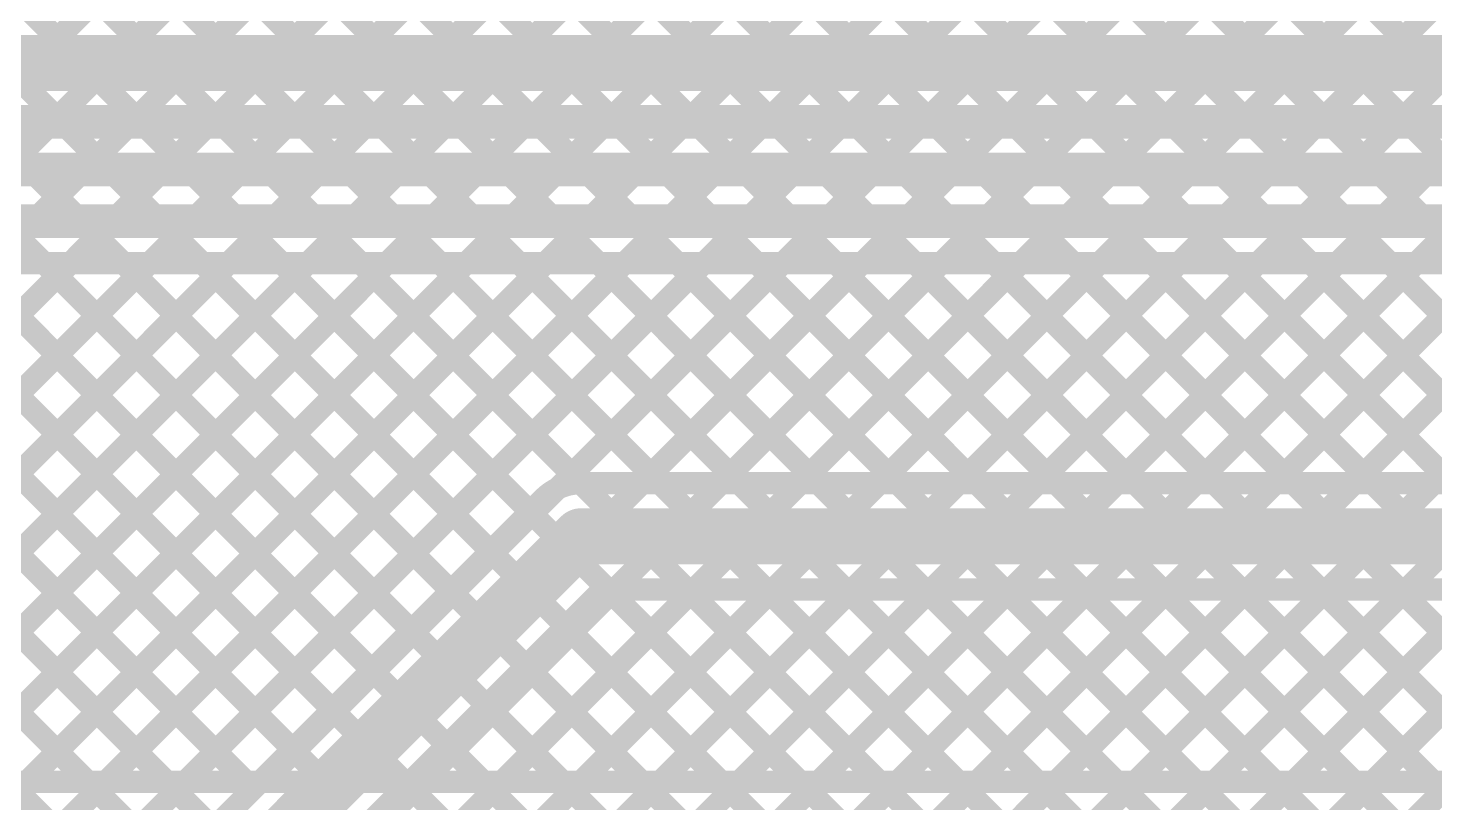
# Model space of a CAD drawing. Header units: millimetres. Extents: x -0.08 to 7.12, y -0.08 to 3.98.
# Drawn here: x 2.391 to 2.893, y 2.404 to 2.68 of the extents above; entities that cross this region are included whole.
import ezdxf

# ---------------------------------------------------------------- set-up
doc = ezdxf.new("R2010")
doc.units = ezdxf.units.MM
doc.header["$MEASUREMENT"] = 0
doc.layers.add('BottomLayer', color=5, linetype='Continuous')
doc.layers.add('TopLayer', color=1, linetype='Continuous')

msp = doc.modelspace()

# ---------------------------------------------------------------- linework, layer by layer
at = {"layer": 'BottomLayer'}
for points, const_width in [([(1.75475, 2.668), (4.32261, 2.668)], 0.02), ([(1.24754, 2.645), (4.34647, 2.645)], 0.008), ([(1.76378, 2.649), (4.32261, 2.649)], 0.008), ([(2.39747, 2.645), (2.40147, 2.649)], 0.008), ([(2.40037, 2.649), (2.40437, 2.645)], 0.008), ([(2.42575, 2.645), (2.42975, 2.649)], 0.008), ([(2.42866, 2.649), (2.43266, 2.645)], 0.008), ([(2.45404, 2.645), (2.45804, 2.649)], 0.008), ([(2.45694, 2.649), (2.46094, 2.645)], 0.008), ([(2.48232, 2.645), (2.48632, 2.649)], 0.008), ([(2.48522, 2.649), (2.48922, 2.645)], 0.008), ([(2.51061, 2.645), (2.51461, 2.649)], 0.008), ([(2.51351, 2.649), (2.51751, 2.645)], 0.008), ([(2.53889, 2.645), (2.54289, 2.649)], 0.008), ([(2.54179, 2.649), (2.54579, 2.645)], 0.008), ([(2.56717, 2.645), (2.57117, 2.649)], 0.008), ([(2.57008, 2.649), (2.57408, 2.645)], 0.008), ([(2.59546, 2.645), (2.59946, 2.649)], 0.008), ([(2.59836, 2.649), (2.60236, 2.645)], 0.008), ([(2.62374, 2.645), (2.62774, 2.649)], 0.008), ([(2.62665, 2.649), (2.63065, 2.645)], 0.008), ([(2.65203, 2.645), (2.65603, 2.649)], 0.008), ([(2.65493, 2.649), (2.65893, 2.645)], 0.008), ([(2.68031, 2.645), (2.68431, 2.649)], 0.008), ([(2.68321, 2.649), (2.68721, 2.645)], 0.008), ([(2.7086, 2.645), (2.7126, 2.649)], 0.008), ([(2.7115, 2.649), (2.7155, 2.645)], 0.008), ([(2.73688, 2.645), (2.74088, 2.649)], 0.008), ([(2.73978, 2.649), (2.74378, 2.645)], 0.008), ([(2.76516, 2.645), (2.76916, 2.649)], 0.008), ([(2.76807, 2.649), (2.77207, 2.645)], 0.008), ([(2.79345, 2.645), (2.79745, 2.649)], 0.008), ([(2.79635, 2.649), (2.80035, 2.645)], 0.008), ([(2.82173, 2.645), (2.82573, 2.649)], 0.008), ([(2.82464, 2.649), (2.82864, 2.645)], 0.008), ([(2.85002, 2.645), (2.85402, 2.649)], 0.008), ([(2.85292, 2.649), (2.85692, 2.645)], 0.008), ([(2.8783, 2.645), (2.8823, 2.649)], 0.008), ([(2.8812, 2.649), (2.8852, 2.645)], 0.008), ([(1.24754, 2.63), (4.35269, 2.63)], 0.012), ([(1.25451, 2.61151), (4.38419, 2.61151)], 0.012), ([(1.26072, 2.59651), (4.38419, 2.59651)], 0.008), ([(2.22036, 2.41132), (2.40554, 2.59651)], 0.008), ([(2.22659, 2.59651), (2.41178, 2.41132)], 0.008), ([(2.24864, 2.41132), (2.43383, 2.59651)], 0.008), ([(2.25488, 2.59651), (2.44006, 2.41132)], 0.008), ([(2.27692, 2.41132), (2.46211, 2.59651)], 0.008), ([(2.28316, 2.59651), (2.46835, 2.41132)], 0.008), ([(2.30521, 2.41132), (2.49039, 2.59651)], 0.008), ([(2.31144, 2.59651), (2.49663, 2.41132)], 0.008), ([(2.33349, 2.41132), (2.51868, 2.59651)], 0.008), ([(2.33973, 2.59651), (2.52491, 2.41132)], 0.008), ([(2.36178, 2.41132), (2.54696, 2.59651)], 0.008), ([(2.36801, 2.59651), (2.5532, 2.41132)], 0.008), ([(2.39006, 2.41132), (2.57525, 2.59651)], 0.008), ([(2.3963, 2.59651), (2.58148, 2.41132)], 0.008), ([(2.41835, 2.41132), (2.60353, 2.59651)], 0.008), ([(2.42458, 2.59651), (2.60977, 2.41132)], 0.008), ([(2.44663, 2.41132), (2.63182, 2.59651)], 0.008), ([(2.45287, 2.59651), (2.63805, 2.41132)], 0.008), ([(2.47491, 2.41132), (2.6601, 2.59651)], 0.008), ([(2.48115, 2.59651), (2.66634, 2.41132)], 0.008), ([(2.5032, 2.41132), (2.68839, 2.59651)], 0.008), ([(2.50943, 2.59651), (2.69462, 2.41132)], 0.008), ([(2.53148, 2.41132), (2.71667, 2.59651)], 0.008), ([(2.53772, 2.59651), (2.7229, 2.41132)], 0.008), ([(2.55977, 2.41132), (2.74495, 2.59651)], 0.008), ([(2.566, 2.59651), (2.75119, 2.41132)], 0.008), ([(2.58805, 2.41132), (2.77324, 2.59651)], 0.008), ([(2.59429, 2.59651), (2.77947, 2.41132)], 0.008), ([(2.61634, 2.41132), (2.80152, 2.59651)], 0.008), ([(2.62257, 2.59651), (2.80776, 2.41132)], 0.008), ([(2.64462, 2.41132), (2.82981, 2.59651)], 0.008), ([(2.65086, 2.59651), (2.83604, 2.41132)], 0.008), ([(2.6729, 2.41132), (2.85809, 2.59651)], 0.008), ([(2.67914, 2.59651), (2.86433, 2.41132)], 0.008), ([(2.70119, 2.41132), (2.88638, 2.59651)], 0.008), ([(2.70742, 2.59651), (2.89261, 2.41132)], 0.008), ([(2.72947, 2.41132), (2.91466, 2.59651)], 0.008), ([(2.73571, 2.59651), (2.92089, 2.41132)], 0.008), ([(2.75776, 2.41132), (2.94294, 2.59651)], 0.008), ([(2.76399, 2.59651), (2.94918, 2.41132)], 0.008), ([(2.78604, 2.41132), (2.97123, 2.59651)], 0.008), ([(2.79228, 2.59651), (2.97746, 2.41132)], 0.008), ([(2.81433, 2.41132), (2.99951, 2.59651)], 0.008), ([(2.82056, 2.59651), (3.00575, 2.41132)], 0.008), ([(2.84261, 2.41132), (3.0278, 2.59651)], 0.008), ([(2.84885, 2.59651), (3.03403, 2.41132)], 0.008), ([(2.87089, 2.41132), (3.05608, 2.59651)], 0.008), ([(2.87713, 2.59651), (3.06232, 2.41132)], 0.008), ([(1.58782, 2.41132), (3.45956, 2.41132)], 0.008)]:
    msp.add_lwpolyline(points, dxfattribs=dict(at, const_width=const_width))
at = {"layer": 'BottomLayer', "const_width": 0.004}
for points in [[(2.39547, 2.645, 1), (2.39947, 2.645, 1)], [(2.39837, 2.649, 1), (2.40237, 2.649, 1)], [(2.39947, 2.649, 1), (2.40347, 2.649, 1)], [(2.40237, 2.645, 1), (2.40637, 2.645, 1)], [(2.42375, 2.645, 1), (2.42775, 2.645, 1)], [(2.42665, 2.649, 1), (2.43065, 2.649, 1)], [(2.42775, 2.649, 1), (2.43175, 2.649, 1)], [(2.43065, 2.645, 1), (2.43465, 2.645, 1)], [(2.45204, 2.645, 1), (2.45604, 2.645, 1)], [(2.45494, 2.649, 1), (2.45894, 2.649, 1)], [(2.45604, 2.649, 1), (2.46004, 2.649, 1)], [(2.45894, 2.645, 1), (2.46294, 2.645, 1)], [(2.48032, 2.645, 1), (2.48432, 2.645, 1)], [(2.48322, 2.649, 1), (2.48722, 2.649, 1)], [(2.48432, 2.649, 1), (2.48832, 2.649, 1)], [(2.48722, 2.645, 1), (2.49122, 2.645, 1)], [(2.50861, 2.645, 1), (2.51261, 2.645, 1)], [(2.51151, 2.649, 1), (2.51551, 2.649, 1)], [(2.51261, 2.649, 1), (2.51661, 2.649, 1)], [(2.51551, 2.645, 1), (2.51951, 2.645, 1)], [(2.53689, 2.645, 1), (2.54089, 2.645, 1)], [(2.53979, 2.649, 1), (2.54379, 2.649, 1)], [(2.54089, 2.649, 1), (2.54489, 2.649, 1)], [(2.54379, 2.645, 1), (2.54779, 2.645, 1)], [(2.56517, 2.645, 1), (2.56917, 2.645, 1)], [(2.56808, 2.649, 1), (2.57208, 2.649, 1)], [(2.56917, 2.649, 1), (2.57317, 2.649, 1)], [(2.57208, 2.645, 1), (2.57608, 2.645, 1)], [(2.59346, 2.645, 1), (2.59746, 2.645, 1)], [(2.59636, 2.649, 1), (2.60036, 2.649, 1)], [(2.59746, 2.649, 1), (2.60146, 2.649, 1)], [(2.60036, 2.645, 1), (2.60436, 2.645, 1)], [(2.62174, 2.645, 1), (2.62574, 2.645, 1)], [(2.62465, 2.649, 1), (2.62865, 2.649, 1)], [(2.62574, 2.649, 1), (2.62974, 2.649, 1)], [(2.62865, 2.645, 1), (2.63265, 2.645, 1)], [(2.65003, 2.645, 1), (2.65403, 2.645, 1)], [(2.65293, 2.649, 1), (2.65693, 2.649, 1)], [(2.65403, 2.649, 1), (2.65803, 2.649, 1)], [(2.65693, 2.645, 1), (2.66093, 2.645, 1)], [(2.67831, 2.645, 1), (2.68231, 2.645, 1)], [(2.68121, 2.649, 1), (2.68521, 2.649, 1)], [(2.68231, 2.649, 1), (2.68631, 2.649, 1)], [(2.68521, 2.645, 1), (2.68921, 2.645, 1)], [(2.7066, 2.645, 1), (2.7106, 2.645, 1)], [(2.7095, 2.649, 1), (2.7135, 2.649, 1)], [(2.7106, 2.649, 1), (2.7146, 2.649, 1)], [(2.7135, 2.645, 1), (2.7175, 2.645, 1)], [(2.73488, 2.645, 1), (2.73888, 2.645, 1)], [(2.73778, 2.649, 1), (2.74178, 2.649, 1)], [(2.73888, 2.649, 1), (2.74288, 2.649, 1)], [(2.74178, 2.645, 1), (2.74578, 2.645, 1)], [(2.76316, 2.645, 1), (2.76716, 2.645, 1)], [(2.76607, 2.649, 1), (2.77007, 2.649, 1)], [(2.76716, 2.649, 1), (2.77116, 2.649, 1)], [(2.77007, 2.645, 1), (2.77407, 2.645, 1)], [(2.79145, 2.645, 1), (2.79545, 2.645, 1)], [(2.79435, 2.649, 1), (2.79835, 2.649, 1)], [(2.79545, 2.649, 1), (2.79945, 2.649, 1)], [(2.79835, 2.645, 1), (2.80235, 2.645, 1)], [(2.81973, 2.645, 1), (2.82373, 2.645, 1)], [(2.82264, 2.649, 1), (2.82664, 2.649, 1)], [(2.82373, 2.649, 1), (2.82773, 2.649, 1)], [(2.82664, 2.645, 1), (2.83064, 2.645, 1)], [(2.84802, 2.645, 1), (2.85202, 2.645, 1)], [(2.85092, 2.649, 1), (2.85492, 2.649, 1)], [(2.85202, 2.649, 1), (2.85602, 2.649, 1)], [(2.85492, 2.645, 1), (2.85892, 2.645, 1)], [(2.8763, 2.645, 1), (2.8803, 2.645, 1)], [(2.8792, 2.649, 1), (2.8832, 2.649, 1)], [(2.8803, 2.649, 1), (2.8843, 2.649, 1)], [(2.8832, 2.645, 1), (2.8872, 2.645, 1)], [(2.3943, 2.59651, 1), (2.3983, 2.59651, 1)], [(2.40354, 2.59651, 1), (2.40754, 2.59651, 1)], [(2.42258, 2.59651, 1), (2.42658, 2.59651, 1)], [(2.43183, 2.59651, 1), (2.43583, 2.59651, 1)], [(2.45087, 2.59651, 1), (2.45487, 2.59651, 1)], [(2.46011, 2.59651, 1), (2.46411, 2.59651, 1)], [(2.47915, 2.59651, 1), (2.48315, 2.59651, 1)], [(2.4884, 2.59651, 1), (2.4924, 2.59651, 1)], [(2.50743, 2.59651, 1), (2.51143, 2.59651, 1)], [(2.51668, 2.59651, 1), (2.52068, 2.59651, 1)], [(2.53572, 2.59651, 1), (2.53972, 2.59651, 1)], [(2.54496, 2.59651, 1), (2.54896, 2.59651, 1)], [(2.564, 2.59651, 1), (2.568, 2.59651, 1)], [(2.57325, 2.59651, 1), (2.57725, 2.59651, 1)], [(2.59229, 2.59651, 1), (2.59629, 2.59651, 1)], [(2.60153, 2.59651, 1), (2.60553, 2.59651, 1)], [(2.62057, 2.59651, 1), (2.62457, 2.59651, 1)], [(2.62982, 2.59651, 1), (2.63382, 2.59651, 1)], [(2.64886, 2.59651, 1), (2.65286, 2.59651, 1)], [(2.6581, 2.59651, 1), (2.6621, 2.59651, 1)], [(2.67714, 2.59651, 1), (2.68114, 2.59651, 1)], [(2.68639, 2.59651, 1), (2.69039, 2.59651, 1)], [(2.70542, 2.59651, 1), (2.70942, 2.59651, 1)], [(2.71467, 2.59651, 1), (2.71867, 2.59651, 1)], [(2.73371, 2.59651, 1), (2.73771, 2.59651, 1)], [(2.74295, 2.59651, 1), (2.74695, 2.59651, 1)], [(2.76199, 2.59651, 1), (2.76599, 2.59651, 1)], [(2.77124, 2.59651, 1), (2.77524, 2.59651, 1)], [(2.79028, 2.59651, 1), (2.79428, 2.59651, 1)], [(2.79952, 2.59651, 1), (2.80352, 2.59651, 1)], [(2.81856, 2.59651, 1), (2.82256, 2.59651, 1)], [(2.82781, 2.59651, 1), (2.83181, 2.59651, 1)], [(2.84685, 2.59651, 1), (2.85085, 2.59651, 1)], [(2.85609, 2.59651, 1), (2.86009, 2.59651, 1)], [(2.87513, 2.59651, 1), (2.87913, 2.59651, 1)], [(2.88438, 2.59651, 1), (2.88838, 2.59651, 1)], [(2.38806, 2.41132, 1), (2.39206, 2.41132, 1)], [(2.40978, 2.41132, 1), (2.41378, 2.41132, 1)], [(2.41635, 2.41132, 1), (2.42035, 2.41132, 1)], [(2.43806, 2.41132, 1), (2.44206, 2.41132, 1)], [(2.44463, 2.41132, 1), (2.44863, 2.41132, 1)], [(2.46635, 2.41132, 1), (2.47035, 2.41132, 1)], [(2.47291, 2.41132, 1), (2.47691, 2.41132, 1)], [(2.49463, 2.41132, 1), (2.49863, 2.41132, 1)], [(2.5012, 2.41132, 1), (2.5052, 2.41132, 1)], [(2.52291, 2.41132, 1), (2.52691, 2.41132, 1)], [(2.52948, 2.41132, 1), (2.53348, 2.41132, 1)], [(2.5512, 2.41132, 1), (2.5552, 2.41132, 1)], [(2.55777, 2.41132, 1), (2.56177, 2.41132, 1)], [(2.57948, 2.41132, 1), (2.58348, 2.41132, 1)], [(2.58605, 2.41132, 1), (2.59005, 2.41132, 1)], [(2.60777, 2.41132, 1), (2.61177, 2.41132, 1)], [(2.61434, 2.41132, 1), (2.61834, 2.41132, 1)], [(2.63605, 2.41132, 1), (2.64005, 2.41132, 1)], [(2.64262, 2.41132, 1), (2.64662, 2.41132, 1)], [(2.66434, 2.41132, 1), (2.66834, 2.41132, 1)], [(2.6709, 2.41132, 1), (2.6749, 2.41132, 1)], [(2.69262, 2.41132, 1), (2.69662, 2.41132, 1)], [(2.69919, 2.41132, 1), (2.70319, 2.41132, 1)], [(2.7209, 2.41132, 1), (2.7249, 2.41132, 1)], [(2.72747, 2.41132, 1), (2.73147, 2.41132, 1)], [(2.74919, 2.41132, 1), (2.75319, 2.41132, 1)], [(2.75576, 2.41132, 1), (2.75976, 2.41132, 1)], [(2.77747, 2.41132, 1), (2.78147, 2.41132, 1)], [(2.78404, 2.41132, 1), (2.78804, 2.41132, 1)], [(2.80576, 2.41132, 1), (2.80976, 2.41132, 1)], [(2.81233, 2.41132, 1), (2.81633, 2.41132, 1)], [(2.83404, 2.41132, 1), (2.83804, 2.41132, 1)], [(2.84061, 2.41132, 1), (2.84461, 2.41132, 1)], [(2.86233, 2.41132, 1), (2.86633, 2.41132, 1)], [(2.86889, 2.41132, 1), (2.87289, 2.41132, 1)], [(2.89061, 2.41132, 1), (2.89461, 2.41132, 1)]]:
    msp.add_lwpolyline(points, format="xyb", close=True, dxfattribs=at)
at = {"layer": 'TopLayer'}
for points, const_width in [([(1.75568, 2.0315), (2.62821, 2.90403)], 0.008), ([(1.82885, 2.07638), (2.6565, 2.90403)], 0.008), ([(1.86025, 2.0795), (2.68478, 2.90403)], 0.008), ([(1.88854, 2.0795), (2.71307, 2.90403)], 0.008), ([(1.89078, 2.90403), (2.42847, 2.36634)], 0.008), ([(1.91907, 2.90403), (2.44261, 2.38048)], 0.008), ([(1.92007, 2.08275), (2.74135, 2.90403)], 0.008), ([(1.94735, 2.90403), (2.45676, 2.39463)], 0.008), ([(1.94835, 2.08275), (2.76964, 2.90403)], 0.008), ([(1.97339, 2.0795), (2.79792, 2.90403)], 0.008), ([(1.97563, 2.90403), (2.4709, 2.40877)], 0.008), ([(2.00167, 2.0795), (2.8262, 2.90403)], 0.008), ([(2.00392, 2.90403), (2.48504, 2.42291)], 0.008), ([(2.02996, 2.0795), (2.85449, 2.90403)], 0.008), ([(2.0322, 2.90403), (2.49918, 2.43705)], 0.008), ([(2.05824, 2.0795), (2.88277, 2.90403)], 0.008), ([(2.06049, 2.90403), (2.51332, 2.45119)], 0.008), ([(2.08586, 2.07884), (2.91106, 2.90403)], 0.008), ([(2.08877, 2.90403), (2.52747, 2.46534)], 0.008), ([(2.10214, 2.06683), (2.93934, 2.90403)], 0.008), ([(2.11706, 2.90403), (2.54161, 2.47948)], 0.008), ([(2.14534, 2.90403), (2.55575, 2.49362)], 0.008), ([(2.17362, 2.90403), (2.56989, 2.50776)], 0.008), ([(2.20191, 2.90403), (2.58794, 2.518)], 0.008), ([(2.23019, 2.90403), (2.61622, 2.518)], 0.008), ([(2.25848, 2.90403), (2.64451, 2.518)], 0.008), ([(2.28676, 2.90403), (2.67279, 2.518)], 0.008), ([(2.31505, 2.90403), (2.70108, 2.518)], 0.008), ([(2.34333, 2.90403), (2.72936, 2.518)], 0.008), ([(2.37161, 2.90403), (2.75765, 2.518)], 0.008), ([(2.3999, 2.90403), (2.78593, 2.518)], 0.008), ([(2.42818, 2.90403), (2.81421, 2.518)], 0.008), ([(2.45647, 2.90403), (2.8425, 2.518)], 0.008), ([(2.48475, 2.90403), (2.87078, 2.518)], 0.008), ([(2.51304, 2.90403), (2.89907, 2.518)], 0.008), ([(2.54132, 2.90403), (2.92735, 2.518)], 0.008), ([(2.5696, 2.90403), (2.95564, 2.518)], 0.008), ([(2.57967, 2.51608), (2.96763, 2.90403)], 0.008), ([(2.59789, 2.90403), (2.98392, 2.518)], 0.008), ([(2.60988, 2.518), (2.99591, 2.90403)], 0.008), ([(2.62617, 2.90403), (3.0122, 2.518)], 0.008), ([(2.63816, 2.518), (3.02419, 2.90403)], 0.008), ([(2.65446, 2.90403), (3.04049, 2.518)], 0.008), ([(2.66645, 2.518), (3.05248, 2.90403)], 0.008), ([(2.69473, 2.518), (3.08076, 2.90403)], 0.008), ([(2.72302, 2.518), (3.10905, 2.90403)], 0.008), ([(2.7513, 2.518), (3.13733, 2.90403)], 0.008), ([(2.77959, 2.518), (3.16562, 2.90403)], 0.008), ([(2.80787, 2.518), (3.1939, 2.90403)], 0.008), ([(2.83615, 2.518), (3.22218, 2.90403)], 0.008), ([(2.86444, 2.518), (3.25047, 2.90403)], 0.008), ([(2.89272, 2.518), (3.27875, 2.90403)], 0.008), ([(2.588, 2.518), (4.07913, 2.518)], 0.008), ([(2.36258, 2.30045), (2.57454, 2.51241)], 0.008), ([(2.37599, 2.28699), (2.588, 2.499)], 0.02), ([(2.588, 2.499), (4.087, 2.499)], 0.02), ([(2.37794, 2.0315), (2.82644, 2.48)], 0.008), ([(2.39499, 2.27912), (2.59587, 2.48)], 0.008), ([(2.39499, 2.27483), (2.60016, 2.48)], 0.008), ([(2.39499, 2.07683), (2.79815, 2.48)], 0.008), ([(2.39662, 2.24817), (2.62845, 2.48)], 0.008), ([(2.42491, 2.24817), (2.65673, 2.48)], 0.008), ([(2.45319, 2.24817), (2.68502, 2.48)], 0.008), ([(2.45422, 2.0795), (2.85472, 2.48)], 0.008), ([(2.47468, 2.24138), (2.7133, 2.48)], 0.008), ([(2.48251, 2.0795), (2.88301, 2.48)], 0.008), ([(2.50354, 2.24196), (2.74159, 2.48)], 0.008), ([(2.5121, 2.22223), (2.76987, 2.48)], 0.008), ([(2.51404, 2.08275), (2.91129, 2.48)], 0.008), ([(2.54232, 2.08275), (2.93958, 2.48)], 0.008), ([(2.57061, 2.08275), (2.96786, 2.48)], 0.008), ([(2.59587, 2.48), (4.087, 2.48)], 0.008), ([(2.59766, 2.48), (2.97823, 2.09943)], 0.008), ([(2.62594, 2.48), (2.97823, 2.12771)], 0.008), ([(2.65422, 2.48), (2.97823, 2.156)], 0.008), ([(2.68251, 2.48), (2.97823, 2.18428)], 0.008), ([(2.71079, 2.48), (2.97823, 2.21256)], 0.008), ([(2.73908, 2.48), (2.97823, 2.24085)], 0.008), ([(2.76736, 2.48), (2.97874, 2.26862)], 0.008), ([(2.79565, 2.48), (2.99089, 2.28476)], 0.008), ([(2.82393, 2.48), (3.00503, 2.2989)], 0.008), ([(2.85221, 2.48), (3.01917, 2.31304)], 0.008), ([(2.8805, 2.48), (3.03331, 2.32718)], 0.008), ([(2.58262, 2.46675), (2.97131, 2.07806)], 0.008), ([(2.56848, 2.45261), (2.93834, 2.08275)], 0.008), ([(2.55434, 2.43847), (2.91005, 2.08275)], 0.008), ([(2.54019, 2.42432), (2.88865, 2.07586)], 0.008), ([(2.52605, 2.41018), (2.88865, 2.04758)], 0.008)]:
    msp.add_lwpolyline(points, dxfattribs=dict(at, const_width=const_width))
at = {"layer": 'TopLayer', "const_width": 0.008}
for points in [[(2.57454, 2.51241, -0.199451), (2.588, 2.518)], [(2.57457, 2.51243, -0.198912), (2.588, 2.518)]]:
    msp.add_lwpolyline(points, format="xyb", dxfattribs=at)
at = {"layer": 'TopLayer'}
for points, const_width in [([(2.57767, 2.51608, 1), (2.58167, 2.51608, 1)], 0.004), ([(2.58594, 2.518, 1), (2.58994, 2.518, 1)], 0.004), ([(2.586, 2.518, 1), (2.59, 2.518, 1)], 0.004), ([(2.586, 2.518, 1), (2.59, 2.518, 1)], 0.004), ([(2.586, 2.518, 1), (2.59, 2.518, 1)], 0.004), ([(2.60788, 2.518, 1), (2.61188, 2.518, 1)], 0.004), ([(2.61422, 2.518, 1), (2.61822, 2.518, 1)], 0.004), ([(2.63616, 2.518, 1), (2.64016, 2.518, 1)], 0.004), ([(2.64251, 2.518, 1), (2.64651, 2.518, 1)], 0.004), ([(2.66445, 2.518, 1), (2.66845, 2.518, 1)], 0.004), ([(2.67079, 2.518, 1), (2.67479, 2.518, 1)], 0.004), ([(2.69273, 2.518, 1), (2.69673, 2.518, 1)], 0.004), ([(2.69908, 2.518, 1), (2.70308, 2.518, 1)], 0.004), ([(2.72102, 2.518, 1), (2.72502, 2.518, 1)], 0.004), ([(2.72736, 2.518, 1), (2.73136, 2.518, 1)], 0.004), ([(2.7493, 2.518, 1), (2.7533, 2.518, 1)], 0.004), ([(2.75565, 2.518, 1), (2.75965, 2.518, 1)], 0.004), ([(2.77759, 2.518, 1), (2.78159, 2.518, 1)], 0.004), ([(2.78393, 2.518, 1), (2.78793, 2.518, 1)], 0.004), ([(2.80587, 2.518, 1), (2.80987, 2.518, 1)], 0.004), ([(2.81221, 2.518, 1), (2.81621, 2.518, 1)], 0.004), ([(2.83415, 2.518, 1), (2.83815, 2.518, 1)], 0.004), ([(2.8405, 2.518, 1), (2.8445, 2.518, 1)], 0.004), ([(2.86244, 2.518, 1), (2.86644, 2.518, 1)], 0.004), ([(2.86878, 2.518, 1), (2.87278, 2.518, 1)], 0.004), ([(2.89072, 2.518, 1), (2.89472, 2.518, 1)], 0.004), ([(2.57254, 2.51241, 1), (2.57654, 2.51241, 1)], 0.004), ([(2.57254, 2.51241, 1), (2.57654, 2.51241, 1)], 0.004), ([(2.57256, 2.51243, 1), (2.57656, 2.51243, 1)], 0.004), ([(2.56789, 2.50776, 1), (2.57189, 2.50776, 1)], 0.004), ([(2.583, 2.499, 1), (2.593, 2.499, 1)], 0.01), ([(2.583, 2.499, 1), (2.593, 2.499, 1)], 0.01), ([(2.55375, 2.49362, 1), (2.55775, 2.49362, 1)], 0.004), ([(2.53961, 2.47948, 1), (2.54361, 2.47948, 1)], 0.004), ([(2.59387, 2.48, 1), (2.59787, 2.48, 1)], 0.004), ([(2.59387, 2.48, 1), (2.59787, 2.48, 1)], 0.004), ([(2.59565, 2.48, 1), (2.59965, 2.48, 1)], 0.004), ([(2.59816, 2.48, 1), (2.60216, 2.48, 1)], 0.004), ([(2.62394, 2.48, 1), (2.62794, 2.48, 1)], 0.004), ([(2.62645, 2.48, 1), (2.63045, 2.48, 1)], 0.004), ([(2.65222, 2.48, 1), (2.65622, 2.48, 1)], 0.004), ([(2.65473, 2.48, 1), (2.65873, 2.48, 1)], 0.004), ([(2.68051, 2.48, 1), (2.68451, 2.48, 1)], 0.004), ([(2.68302, 2.48, 1), (2.68702, 2.48, 1)], 0.004), ([(2.70879, 2.48, 1), (2.71279, 2.48, 1)], 0.004), ([(2.7113, 2.48, 1), (2.7153, 2.48, 1)], 0.004), ([(2.73708, 2.48, 1), (2.74108, 2.48, 1)], 0.004), ([(2.73959, 2.48, 1), (2.74359, 2.48, 1)], 0.004), ([(2.76536, 2.48, 1), (2.76936, 2.48, 1)], 0.004), ([(2.76787, 2.48, 1), (2.77187, 2.48, 1)], 0.004), ([(2.79365, 2.48, 1), (2.79765, 2.48, 1)], 0.004), ([(2.79615, 2.48, 1), (2.80015, 2.48, 1)], 0.004), ([(2.82193, 2.48, 1), (2.82593, 2.48, 1)], 0.004), ([(2.82444, 2.48, 1), (2.82844, 2.48, 1)], 0.004), ([(2.85021, 2.48, 1), (2.85421, 2.48, 1)], 0.004), ([(2.85272, 2.48, 1), (2.85672, 2.48, 1)], 0.004), ([(2.8785, 2.48, 1), (2.8825, 2.48, 1)], 0.004), ([(2.88101, 2.48, 1), (2.88501, 2.48, 1)], 0.004), ([(2.52547, 2.46534, 1), (2.52947, 2.46534, 1)], 0.004), ([(2.58062, 2.46675, 1), (2.58462, 2.46675, 1)], 0.004), ([(2.51132, 2.45119, 1), (2.51532, 2.45119, 1)], 0.004), ([(2.56648, 2.45261, 1), (2.57048, 2.45261, 1)], 0.004), ([(2.49718, 2.43705, 1), (2.50118, 2.43705, 1)], 0.004), ([(2.55234, 2.43847, 1), (2.55634, 2.43847, 1)], 0.004), ([(2.53819, 2.42432, 1), (2.54219, 2.42432, 1)], 0.004), ([(2.48304, 2.42291, 1), (2.48704, 2.42291, 1)], 0.004), ([(2.4689, 2.40877, 1), (2.4729, 2.40877, 1)], 0.004), ([(2.52405, 2.41018, 1), (2.52805, 2.41018, 1)], 0.004)]:
    msp.add_lwpolyline(points, format="xyb", close=True, dxfattribs=dict(at, const_width=const_width))

doc.saveas('drawing.dxf')
